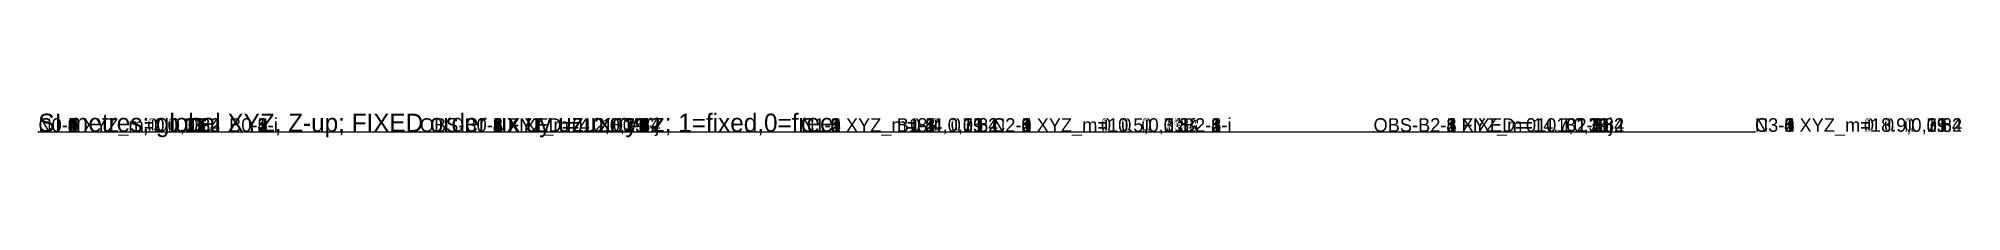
# Model space of a CAD drawing. Header units: metres. Extents: x 0 to 21.2, y -0.1 to 0.2.
import ezdxf

# ---------------------------------------------------------------- set-up
doc = ezdxf.new("R2010")
doc.units = ezdxf.units.M

msp = doc.modelspace()

# ---------------------------------------------------------------- linework, layer by layer
at = {"layer": 'NODE'}
for p in [(0, 0), (0, 0, 3.8), (0, 0, 7.6), (0, 0, 11.4), (0, 0, 15.2), (0, 0, 19), (4.2, 0, 3.8), (4.2, 0, 7.6), (4.2, 0, 11.4), (4.2, 0, 15.2), (4.2, 0, 19), (8.4, 0), (8.4, 0, 3.8), (8.4, 0, 7.6), (8.4, 0, 11.4), (8.4, 0, 15.2), (8.4, 0, 19), (10.5, 0), (10.5, 0, 3.8), (10.5, 0, 7.6), (10.5, 0, 11.4), (10.5, 0, 15.2), (10.5, 0, 19), (14.7, 0, 3.8), (14.7, 0, 7.6), (14.7, 0, 11.4), (14.7, 0, 15.2), (14.7, 0, 19), (18.9, 0), (18.9, 0, 3.8), (18.9, 0, 7.6), (18.9, 0, 11.4), (18.9, 0, 15.2), (18.9, 0, 19)]:
    msp.add_point(p, dxfattribs=at)
at = {"layer": 'STRUCT'}
for p, q in [((0, 0), (0, 0, 3.8)), ((0, 0, 3.8), (0, 0, 7.6)), ((0, 0, 7.6), (0, 0, 11.4)), ((0, 0, 11.4), (0, 0, 15.2)), ((0, 0, 15.2), (0, 0, 19)), ((0, 0, 3.8), (4.2, 0, 3.8)), ((0, 0, 7.6), (4.2, 0, 7.6)), ((0, 0, 11.4), (4.2, 0, 11.4)), ((0, 0, 15.2), (4.2, 0, 15.2)), ((0, 0, 19), (4.2, 0, 19)), ((4.2, 0, 3.8), (8.4, 0, 3.8)), ((4.2, 0, 7.6), (8.4, 0, 7.6)), ((4.2, 0, 11.4), (8.4, 0, 11.4)), ((4.2, 0, 15.2), (8.4, 0, 15.2)), ((4.2, 0, 19), (8.4, 0, 19)), ((8.4, 0), (8.4, 0, 3.8)), ((8.4, 0, 3.8), (10.5, 0, 3.8)), ((8.4, 0, 3.8), (8.4, 0, 7.6)), ((8.4, 0, 7.6), (10.5, 0, 7.6)), ((8.4, 0, 7.6), (8.4, 0, 11.4)), ((8.4, 0, 11.4), (10.5, 0, 11.4)), ((8.4, 0, 11.4), (8.4, 0, 15.2)), ((8.4, 0, 15.2), (10.5, 0, 15.2)), ((8.4, 0, 15.2), (8.4, 0, 19)), ((8.4, 0, 19), (10.5, 0, 19)), ((10.5, 0), (10.5, 0, 3.8)), ((10.5, 0, 3.8), (10.5, 0, 7.6)), ((10.5, 0, 7.6), (10.5, 0, 11.4)), ((10.5, 0, 11.4), (10.5, 0, 15.2)), ((10.5, 0, 15.2), (10.5, 0, 19)), ((10.5, 0, 3.8), (14.7, 0, 3.8)), ((10.5, 0, 7.6), (14.7, 0, 7.6)), ((10.5, 0, 11.4), (14.7, 0, 11.4)), ((10.5, 0, 15.2), (14.7, 0, 15.2)), ((10.5, 0, 19), (14.7, 0, 19)), ((14.7, 0, 3.8), (18.9, 0, 3.8)), ((14.7, 0, 7.6), (18.9, 0, 7.6)), ((14.7, 0, 11.4), (18.9, 0, 11.4)), ((14.7, 0, 15.2), (18.9, 0, 15.2)), ((14.7, 0, 19), (18.9, 0, 19)), ((18.9, 0), (18.9, 0, 3.8)), ((18.9, 0, 3.8), (18.9, 0, 7.6)), ((18.9, 0, 7.6), (18.9, 0, 11.4)), ((18.9, 0, 11.4), (18.9, 0, 15.2)), ((18.9, 0, 15.2), (18.9, 0, 19))]:
    msp.add_line(p, q, dxfattribs=at)

# ---------------------------------------------------------------- texts
at = {"layer": 'DRAWING_NOTE'}
msp.add_text('SI metres; global XYZ, Z-up; FIXED order ux uy uz rx ry rz; 1=fixed,0=free.', height=0.2, dxfattribs=at).set_placement((0, 0, 22))
at = {"layer": 'MEMBER_ID'}
for s, p in [('C0-1', (0, 0, 1.9)), ('C0-2', (0, 0, 5.7)), ('C0-3', (0, 0, 9.5)), ('C0-4', (0, 0, 13.3)), ('C0-5', (0, 0, 17.1)), ('B0-1-i', (2.1, 0, 3.8)), ('B0-2-i', (2.1, 0, 7.6)), ('B0-3-i', (2.1, 0, 11.4)), ('B0-4-i', (2.1, 0, 15.2)), ('B0-5-i', (2.1, 0, 19)), ('B0-1-j', (6.3, 0, 3.8)), ('B0-2-j', (6.3, 0, 7.6)), ('B0-3-j', (6.3, 0, 11.4)), ('B0-4-j', (6.3, 0, 15.2)), ('B0-5-j', (6.3, 0, 19)), ('C1-1', (8.4, 0, 1.9)), ('C1-2', (8.4, 0, 5.7)), ('C1-3', (8.4, 0, 9.5)), ('C1-4', (8.4, 0, 13.3)), ('C1-5', (8.4, 0, 17.1)), ('B1-2', (9.45, 0, 7.6)), ('B1-3', (9.45, 0, 11.4)), ('B1-1', (9.45, 0, 3.8)), ('B1-4', (9.45, 0, 15.2)), ('B1-5', (9.45, 0, 19)), ('C2-1', (10.5, 0, 1.9)), ('C2-2', (10.5, 0, 5.7)), ('C2-3', (10.5, 0, 9.5)), ('C2-4', (10.5, 0, 13.3)), ('C2-5', (10.5, 0, 17.1)), ('B2-1-i', (12.6, 0, 3.8)), ('B2-2-i', (12.6, 0, 7.6)), ('B2-3-i', (12.6, 0, 11.4)), ('B2-4-i', (12.6, 0, 15.2)), ('B2-5-i', (12.6, 0, 19)), ('B2-1-j', (16.8, 0, 3.8)), ('B2-2-j', (16.8, 0, 7.6)), ('B2-3-j', (16.8, 0, 11.4)), ('B2-4-j', (16.8, 0, 15.2)), ('B2-5-j', (16.8, 0, 19)), ('C3-1', (18.9, 0, 1.9)), ('C3-2', (18.9, 0, 5.7)), ('C3-3', (18.9, 0, 9.5)), ('C3-4', (18.9, 0, 13.3)), ('C3-5', (18.9, 0, 17.1))]:
    msp.add_text(s, height=0.15, dxfattribs=at).set_placement(p)
at = {"layer": 'NODE_COORD'}
for s, p in [('N0-0 XYZ_m=0,0,0', (0, 0)), ('N0-1 XYZ_m=0,0,3.8', (0, 0, 3.8)), ('N0-2 XYZ_m=0,0,7.6', (0, 0, 7.6)), ('N0-3 XYZ_m=0,0,11.4', (0, 0, 11.4)), ('N0-4 XYZ_m=0,0,15.2', (0, 0, 15.2)), ('N0-5 XYZ_m=0,0,19', (0, 0, 19)), ('OBS-B0-1 XYZ_m=4.2,0,3.8', (4.2, 0, 3.8)), ('OBS-B0-2 XYZ_m=4.2,0,7.6', (4.2, 0, 7.6)), ('OBS-B0-3 XYZ_m=4.2,0,11.4', (4.2, 0, 11.4)), ('OBS-B0-4 XYZ_m=4.2,0,15.2', (4.2, 0, 15.2)), ('OBS-B0-5 XYZ_m=4.2,0,19', (4.2, 0, 19)), ('N1-0 XYZ_m=8.4,0,0', (8.4, 0)), ('N1-1 XYZ_m=8.4,0,3.8', (8.4, 0, 3.8)), ('N1-2 XYZ_m=8.4,0,7.6', (8.4, 0, 7.6)), ('N1-3 XYZ_m=8.4,0,11.4', (8.4, 0, 11.4)), ('N1-4 XYZ_m=8.4,0,15.2', (8.4, 0, 15.2)), ('N1-5 XYZ_m=8.4,0,19', (8.4, 0, 19)), ('N2-0 XYZ_m=10.5,0,0', (10.5, 0)), ('N2-1 XYZ_m=10.5,0,3.8', (10.5, 0, 3.8)), ('N2-2 XYZ_m=10.5,0,7.6', (10.5, 0, 7.6)), ('N2-3 XYZ_m=10.5,0,11.4', (10.5, 0, 11.4)), ('N2-4 XYZ_m=10.5,0,15.2', (10.5, 0, 15.2)), ('N2-5 XYZ_m=10.5,0,19', (10.5, 0, 19)), ('OBS-B2-1 XYZ_m=14.7,0,3.8', (14.7, 0, 3.8)), ('OBS-B2-2 XYZ_m=14.7,0,7.6', (14.7, 0, 7.6)), ('OBS-B2-3 XYZ_m=14.7,0,11.4', (14.7, 0, 11.4)), ('OBS-B2-4 XYZ_m=14.7,0,15.2', (14.7, 0, 15.2)), ('OBS-B2-5 XYZ_m=14.7,0,19', (14.7, 0, 19)), ('N3-0 XYZ_m=18.9,0,0', (18.9, 0)), ('N3-1 XYZ_m=18.9,0,3.8', (18.9, 0, 3.8)), ('N3-2 XYZ_m=18.9,0,7.6', (18.9, 0, 7.6)), ('N3-3 XYZ_m=18.9,0,11.4', (18.9, 0, 11.4)), ('N3-4 XYZ_m=18.9,0,15.2', (18.9, 0, 15.2)), ('N3-5 XYZ_m=18.9,0,19', (18.9, 0, 19))]:
    msp.add_text(s, height=0.15, dxfattribs=at).set_placement(p)
at = {"layer": 'NODE_ID'}
for s, p in [('N0-0', (0, 0)), ('N0-1', (0, 0, 3.8)), ('N0-2', (0, 0, 7.6)), ('N0-3', (0, 0, 11.4)), ('N0-4', (0, 0, 15.2)), ('N0-5', (0, 0, 19)), ('OBS-B0-1', (4.2, 0, 3.8)), ('OBS-B0-2', (4.2, 0, 7.6)), ('OBS-B0-3', (4.2, 0, 11.4)), ('OBS-B0-4', (4.2, 0, 15.2)), ('OBS-B0-5', (4.2, 0, 19)), ('N1-0', (8.4, 0)), ('N1-2', (8.4, 0, 7.6)), ('N1-3', (8.4, 0, 11.4)), ('N1-1', (8.4, 0, 3.8)), ('N1-4', (8.4, 0, 15.2)), ('N1-5', (8.4, 0, 19)), ('N2-0', (10.5, 0)), ('N2-1', (10.5, 0, 3.8)), ('N2-2', (10.5, 0, 7.6)), ('N2-3', (10.5, 0, 11.4)), ('N2-4', (10.5, 0, 15.2)), ('N2-5', (10.5, 0, 19)), ('OBS-B2-1', (14.7, 0, 3.8)), ('OBS-B2-2', (14.7, 0, 7.6)), ('OBS-B2-3', (14.7, 0, 11.4)), ('OBS-B2-4', (14.7, 0, 15.2)), ('OBS-B2-5', (14.7, 0, 19)), ('N3-0', (18.9, 0)), ('N3-1', (18.9, 0, 3.8)), ('N3-2', (18.9, 0, 7.6)), ('N3-3', (18.9, 0, 11.4)), ('N3-4', (18.9, 0, 15.2)), ('N3-5', (18.9, 0, 19))]:
    msp.add_text(s, height=0.15, dxfattribs=at).set_placement(p)
at = {"layer": 'RESTRAINT'}
for s, p in [('N0-0 FIXED=111111', (0, 0)), ('N0-1 FIXED=010101', (0, 0, 3.8)), ('N0-2 FIXED=010101', (0, 0, 7.6)), ('N0-3 FIXED=010101', (0, 0, 11.4)), ('N0-4 FIXED=010101', (0, 0, 15.2)), ('N0-5 FIXED=010101', (0, 0, 19)), ('OBS-B0-1 FIXED=010101', (4.2, 0, 3.8)), ('OBS-B0-2 FIXED=010101', (4.2, 0, 7.6)), ('OBS-B0-3 FIXED=010101', (4.2, 0, 11.4)), ('OBS-B0-4 FIXED=010101', (4.2, 0, 15.2)), ('OBS-B0-5 FIXED=010101', (4.2, 0, 19)), ('N1-0 FIXED=111111', (8.4, 0)), ('N1-1 FIXED=010101', (8.4, 0, 3.8)), ('N1-2 FIXED=010101', (8.4, 0, 7.6)), ('N1-3 FIXED=010101', (8.4, 0, 11.4)), ('N1-4 FIXED=010101', (8.4, 0, 15.2)), ('N1-5 FIXED=010101', (8.4, 0, 19)), ('N2-0 FIXED=111111', (10.5, 0)), ('N2-1 FIXED=010101', (10.5, 0, 3.8)), ('N2-2 FIXED=010101', (10.5, 0, 7.6)), ('N2-3 FIXED=010101', (10.5, 0, 11.4)), ('N2-4 FIXED=010101', (10.5, 0, 15.2)), ('N2-5 FIXED=010101', (10.5, 0, 19)), ('OBS-B2-1 FIXED=010101', (14.7, 0, 3.8)), ('OBS-B2-2 FIXED=010101', (14.7, 0, 7.6)), ('OBS-B2-3 FIXED=010101', (14.7, 0, 11.4)), ('OBS-B2-4 FIXED=010101', (14.7, 0, 15.2)), ('OBS-B2-5 FIXED=010101', (14.7, 0, 19)), ('N3-0 FIXED=111111', (18.9, 0)), ('N3-1 FIXED=010101', (18.9, 0, 3.8)), ('N3-2 FIXED=010101', (18.9, 0, 7.6)), ('N3-3 FIXED=010101', (18.9, 0, 11.4)), ('N3-4 FIXED=010101', (18.9, 0, 15.2)), ('N3-5 FIXED=010101', (18.9, 0, 19))]:
    msp.add_text(s, height=0.15, dxfattribs=at).set_placement(p)

doc.saveas('drawing.dxf')
